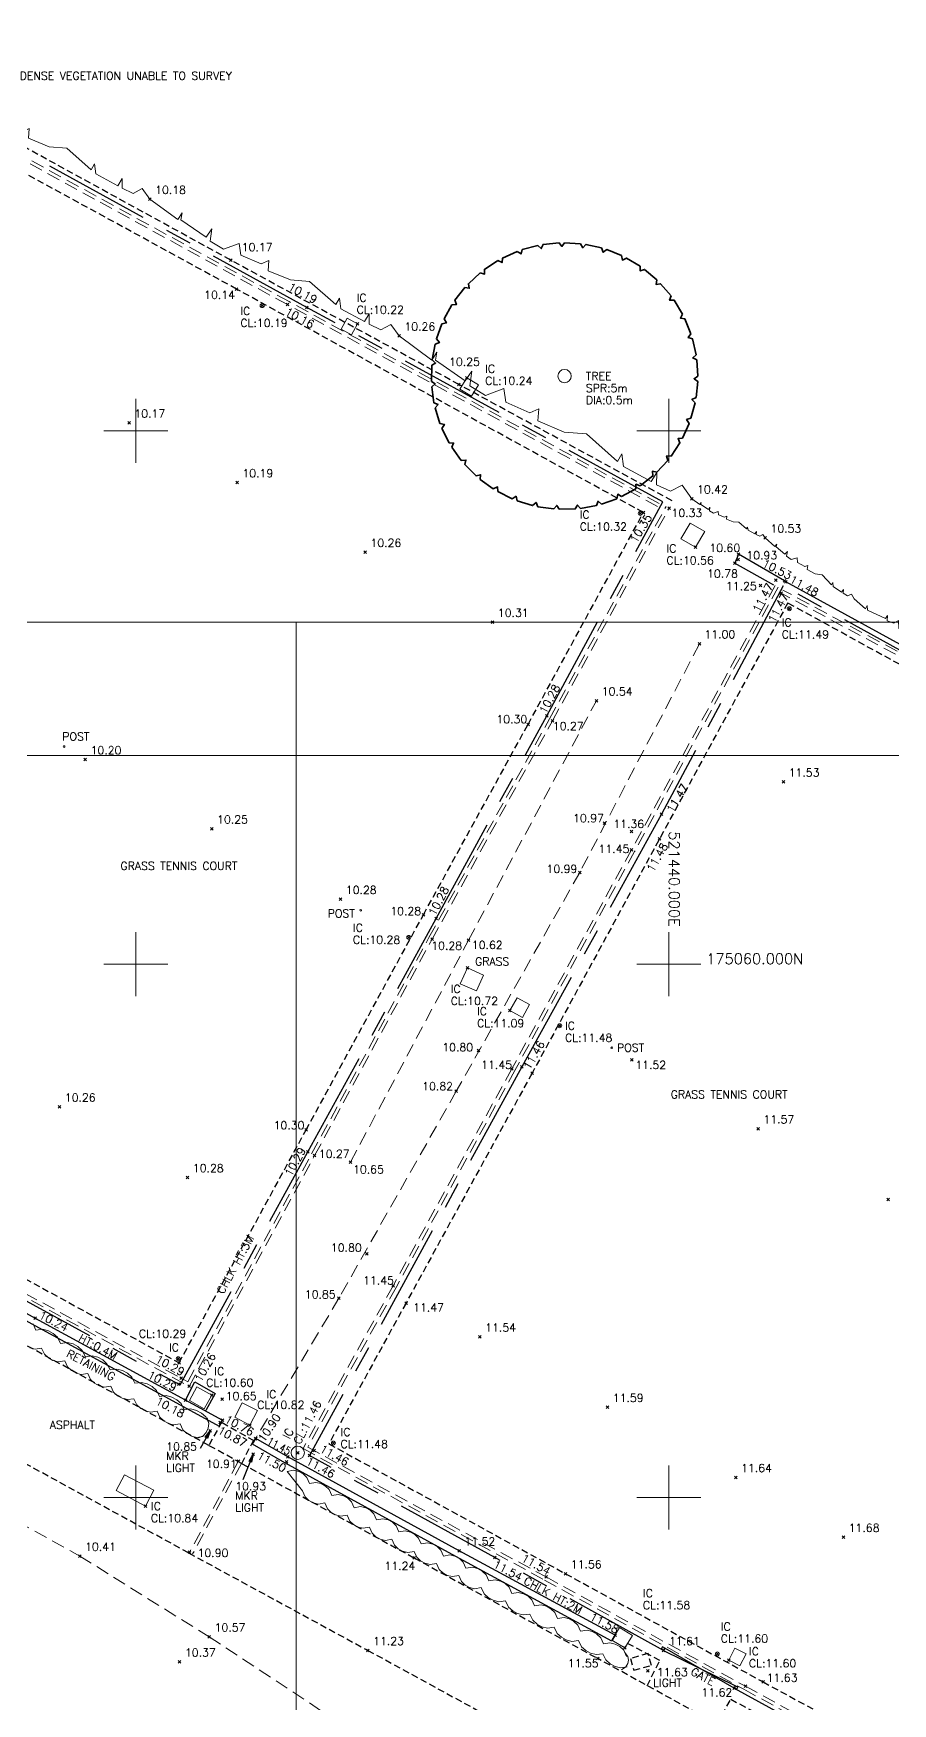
# Model space of a CAD drawing. Extents: x 521064 to 521635, y 174590 to 175241.
# Drawn here: x 521416.2 to 521448.4, y 175032.3 to 175094.9 of the extents above; entities that cross this region are included whole.
import ezdxf
from ezdxf.enums import TextEntityAlignment as Align

# ---------------------------------------------------------------- set-up
doc = ezdxf.new("R2010")
doc.units = 0
doc.header["$PDMODE"] = 3
doc.header["$PDSIZE"] = 0.05
for name, pattern in [('Centre', [7, 4, -1, 1, -1]), ('DASHED', [0.75, 0.5, -0.25]), ('HIDDEN', [0.375, 0.25, -0.125])]:
    doc.linetypes.add(name, pattern=pattern)
doc.layers.get('0').update_dxf_attribs({"linetype": 'CONTINUOUS', "lineweight": 18})
for name, color, linetype, lineweight in [('I031G_SURVEY-GRID', 7, 'CONTINUOUS', 18), ('I031T_SURVEY-GRID-TXT', 7, 'CONTINUOUS', 13), ('I901G_TITLE-SHEET', 7, 'CONTINUOUS', 18), ('I910T_TXT-GEN-S', 7, 'CONTINUOUS', 13), ('I923G_SURVEY-POINT', 7, 'CONTINUOUS', 18), ('I923T_SURVEY-LEVEL', 7, 'CONTINUOUS', 13), ('I941G_TREE', 72, 'CONTINUOUS', 18), ('I941G_TREE-VEG', 6, 'CONTINUOUS', 35), ('I941T_TREE-TXT', 82, 'CONTINUOUS', 13), ('I960G_COVER', 1, 'CONTINUOUS', 18), ('I960T_COVER-TXT', 1, 'CONTINUOUS', 13), ('I963G_SW', 200, 'DASHED', 18), ('I976G_ST-FURN', 220, 'CONTINUOUS', 18), ('I976T_ST-FURN-TXT', 220, 'CONTINUOUS', 13), ('I991G_SLOPE', 21, 'DASHED', 18), ('I995G_VEGETATION', 102, 'CONTINUOUS', 18)]:
    doc.layers.add(name, color=color, linetype=linetype, lineweight=lineweight)
for name, color, linetype in [('I280G_BLDG-FRAME', 7, 'HIDDEN'), ('I940G_SURFACE', 200, 'HIDDEN'), ('I971G_FENCE', 5, 'Centre'), ('I972G_WALL', 10, 'CONTINUOUS'), ('I973G_GATE', 20, 'CONTINUOUS')]:
    doc.layers.add(name, color=color, linetype=linetype)
doc.styles.add('MONOTXT', font='simplex.shx')
doc.styles.get("Standard").update_dxf_attribs({"font": 'simplex.shx'})
doc.dimstyles.get("Standard").update_dxf_attribs({"dimtxt": 0.18, "dimasz": 0.18, "dimexe": 0.18, "dimexo": 0.0625, "dimgap": 0.09, "dimtad": 0, "dimtih": 1, "dimtoh": 1, "dimdec": 4, "dimzin": 0, "dimdsep": 46, "dimtxsty": 'Standard', "dimcen": 0.09, "dimadec": 0, "dimazin": 0, "dimtfac": 1, "dimtdec": 4, "dimtofl": 0, "dimtmove": 0, "dimatfit": 3, "dimfxl": 1, "dimtolj": 1, "dimtzin": 0, "dimarcsym": 0})

# ---------------------------------------------------------------- blocks, each defined once
blk = doc.blocks.new('HEL Vegitation')
at = {"color": 0, "linetype": 'ByBlock'}
blk.add_polyline3d([(0, 0, 0), (0.0922, -0.0113, 0), (0.0935, 0.0101, 0), (0.0995, -0.0077, 0), (0.1821, -0.0154, 0), (0.1845, 0.0113, 0), (0.197, -0.0202, 0), (0.2387, -0.0214, 0), (0.2678, 0.0125, 0), (0.2868, -0.0125, 0), (0.3463, -0.0065, 0), (0.3601, 0.0113, 0), (0.3714, -0.0138, 0), (0.4361, -0.0065, 0), (0.4826, 0.015, 0), (0.5749, -0.0053, 0), (0.5749, 0.015, 0), (0.5927, -0.0089, 0), (0.6647, -0.0077, 0), (0.6659, 0.0166, 0), (0.6788, -0.0077, 0), (0.714, -0.0053, 0), (0.7306, 0.0202, 0), (0.7646, 0.0036, 0)], dxfattribs=at)

msp = doc.modelspace()

# ---------------------------------------------------------------- linework, layer by layer
at = {"layer": 'I031G_SURVEY-GRID'}
for p, q in [((521420, 175081.2), (521420, 175078.8)), ((521440, 175081.2), (521440, 175078.8)), ((521418.8, 175080), (521421.2, 175080)), ((521438.8, 175080), (521441.2, 175080)), ((521420, 175061.2), (521420, 175058.8)), ((521440, 175061.2), (521440, 175058.8)), ((521418.8, 175060), (521421.2, 175060)), ((521438.8, 175060), (521441.2, 175060)), ((521420, 175041.2), (521420, 175038.8)), ((521440, 175041.2), (521440, 175038.8)), ((521418.8, 175040), (521421.2, 175040)), ((521438.8, 175040), (521441.2, 175040))]:
    msp.add_line(p, q, dxfattribs=at)
at = {"layer": 'I280G_BLDG-FRAME'}
msp.add_polyline3d([(521438.681, 175033.52, 11.583), (521439.342, 175033.705, 11.596), (521439.217, 175034.149, 11.58), (521438.556, 175033.965, 11.567)], close=True, dxfattribs=at)
at = {"layer": 'I901G_TITLE-SHEET'}
for points in [[(521533.61, 175067.828), (521325.01, 175067.828), (521325.01, 175232.028), (521533.61, 175232.028)], [(521455.762, 174908.628), (521247.162, 174908.628), (521247.162, 175072.828), (521455.762, 175072.828)], [(521634.62, 174908.628), (521426.02, 174908.628), (521426.02, 175072.828), (521634.62, 175072.828)]]:
    msp.add_lwpolyline(points, close=True, dxfattribs=at)
at = {"layer": 'I923G_SURVEY-POINT'}
for p in [(521420.523, 175088.683, 10.178), (521423.558, 175086.4, 10.167), (521423.779, 175085.314, 10.145), (521424.739, 175084.693, 10.19), (521425.684, 175084.732, 10.163), (521426.417, 175084.625, 10.191), (521428.312, 175084.011, 10.216), (521429.874, 175083.558, 10.261), (521432.122, 175081.734, 10.246), (521432.411, 175081.99, 10.237), (521419.744, 175080.295, 10.167), (521423.796, 175078.06, 10.194), (521440.853, 175077.451, 10.423), (521438.92, 175076.903, 10.324), (521439.042, 175076.935, 10.348), (521440.005, 175077.104, 10.325), (521428.601, 175075.447, 10.257), (521440.998, 175075.63, 10.562), (521442.609, 175075.369, 10.598), (521443.607, 175075.983, 10.533), (521442.465, 175075.032, 10.776), (521442.598, 175075.171, 10.928), (521443.429, 175074.2, 11.254), (521444.01, 175074.395, 11.474), (521444.34, 175074.377, 10.53), (521444.383, 175074.334, 11.476), (521444.208, 175073.915, 11.472), (521444.512, 175073.327, 11.489), (521433.381, 175072.824, 10.313), (521441.146, 175072.009, 11.001), (521437.279, 175069.877, 10.543), (521435.414, 175069.317, 10.277), (521435.633, 175069.13, 10.269), (521434.713, 175068.991, 10.298), (521418.103, 175067.67, 10.203), (521444.291, 175066.831, 11.529), (521439.724, 175065.629, 11.466), (521422.849, 175065.074, 10.247), (521437.581, 175065.288, 10.97), (521438.588, 175064.968, 11.359), (521438.595, 175064.284, 11.45), (521439.644, 175064.696, 11.481), (521436.653, 175063.442, 10.987), (521427.677, 175062.432, 10.278), (521430.789, 175061.853, 10.283), (521431.267, 175061.707, 10.276), (521430.24, 175061.005, 10.282), (521431.112, 175060.934, 10.279), (521432.481, 175060.895, 10.621), (521432.436, 175059.858, 10.718), (521434.036, 175058.257, 11.086), (521435.902, 175057.691, 11.475), (521432.851, 175056.761, 10.799), (521434.102, 175056.072, 11.448), (521434.478, 175056.145, 11.462), (521438.602, 175056.406, 11.524), (521434.862, 175055.908, 11.473), (521432.022, 175055.235, 10.822), (521417.135, 175054.648, 10.257), (521426.388, 175053.786, 10.297), (521443.343, 175053.829, 11.57), (521426.447, 175052.96, 10.285), (521426.708, 175052.825, 10.275), (521428.057, 175052.578, 10.65), (521421.939, 175052.001, 10.279), (521448.226, 175051.173, 11.653), (521428.662, 175049.14, 10.803), (521429.65, 175047.934, 11.45), (521427.617, 175047.474, 10.85), (521430.136, 175047.293, 11.466), (521416.222, 175046.728, 10.245), (521432.906, 175046.022, 11.542), (521421.59, 175045.203, 10.285), (521421.622, 175045.05, 10.289), (521421.612, 175044.246, 10.294), (521421.696, 175044.478, 10.289), (521422, 175044.172, 10.264), (521421.86, 175043.649, 10.184), (521422.847, 175043.838, 10.598), (521423.241, 175043.689, 10.646), (521423.159, 175042.81, 10.875), (521423.245, 175042.898, 10.756), (521437.692, 175043.383, 11.586), (521422.792, 175042.5, 10.854), (521424.274, 175042.718, 10.816), (521424.486, 175042.206, 10.897), (521424.496, 175042.216, 10.89), (521424.405, 175041.621, 10.927), (521426.073, 175041.679, 11.462), (521426.511, 175041.576, 11.457), (521426.693, 175041.757, 11.457), (521427.41, 175042.042, 11.481), (521423.852, 175041.358, 10.913), (521425.649, 175041.342, 11.503), (521425.708, 175041.52, 11.449), (521442.504, 175040.755, 11.641), (521420.365, 175039.677, 10.843), (521446.542, 175038.512, 11.681), (521417.895, 175037.804, 10.415), (521422.017, 175037.945, 10.901), (521432.128, 175038.005, 11.524), (521430.445, 175037.732, 11.242), (521433.467, 175037.754, 11.537), (521435.389, 175037.02, 11.542), (521436.118, 175037.143, 11.557), (521422.755, 175034.775, 10.565), (521437.978, 175034.832, 11.579), (521428.702, 175034.269, 11.226), (521438.343, 175034.358, 11.582), (521439.799, 175034.265, 11.606), (521441.816, 175034.136, 11.605), (521421.642, 175033.836, 10.37), (521437.332, 175033.961, 11.551), (521439.204, 175033.502, 11.63), (521442.242, 175033.905, 11.596), (521442.448, 175032.855, 11.622), (521442.871, 175032.921, 11.617), (521443.531, 175033.085, 11.625)]:
    msp.add_point(p, dxfattribs=at)
at = {"layer": 'I940G_SURFACE'}
msp.add_line((521423.96, 175041.281, 10.916), (521422.736, 175041.952, 10.89), dxfattribs=at)
for points in [[(521440.115, 175077.377, 10.353), (521432.122, 175081.734, 10.246), (521423.558, 175086.4, 10.167), (521410.218, 175093.714, 10.016)], [(521393.002, 175060.732, 10.01), (521401.43, 175056.103, 10.09), (521409.257, 175051.805, 10.167), (521421.622, 175045.05, 10.289), (521426.388, 175053.786, 10.297), (521430.789, 175061.853, 10.283), (521434.713, 175068.991, 10.298), (521439.042, 175076.935, 10.348), (521423.779, 175085.314, 10.145), (521410.456, 175092.597, 10.025), (521405.753, 175083.963, 10.018), (521400.987, 175075.339, 10.028), (521396.751, 175067.597, 10.016), (521393.002, 175060.732, 10.01)], [(521444.457, 175073.543, 11.489), (521434.862, 175055.908, 11.473), (521430.136, 175047.293, 11.466), (521427.241, 175042.012, 11.482), (521436.118, 175037.143, 11.557), (521443.531, 175033.085, 11.625), (521451.249, 175028.892, 11.71), (521455.853, 175026.378, 11.768), (521459.926, 175033.826, 11.754), (521464.852, 175042.778, 11.75), (521473.043, 175057.852, 11.77)], [(521473.062, 175057.841, 11.741), (521465.08, 175062.217, 11.662), (521444.457, 175073.543, 11.447)], [(521422.736, 175041.952, 10.89), (521415.315, 175046.02, 10.497), (521409.358, 175049.294, 10.227), (521403.111, 175052.66, 10.092), (521395.303, 175056.934, 9.684), (521389.797, 175059.965, 9.288)], [(521421.979, 175037.922, 10.911), (521413.401, 175042.611, 10.505), (521407.527, 175045.84, 10.219), (521401.279, 175049.164, 10.097), (521393.682, 175053.32, 9.714), (521387.757, 175056.564, 9.275)], [(521423.228, 175042.846, 10.827), (521422.736, 175041.952, 10.895)], [(521423.238, 175042.811, 10.828), (521424.402, 175042.151, 10.881)], [(521423.972, 175041.274, 10.917), (521424.433, 175042.182, 10.887)], [(521423.96, 175041.281, 10.916), (521430.445, 175037.732, 11.242), (521437.332, 175033.961, 11.551)], [(521421.979, 175037.922, 10.911), (521428.702, 175034.269, 11.226), (521435.513, 175030.543, 11.534), (521442.616, 175026.642, 11.661)], [(521439.178, 175032.942, 11.601), (521439.663, 175033.89, 11.596), (521438.443, 175034.531, 11.584)], [(521460.629, 175022.52, 12.313), (521458.902, 175023.36, 12.245), (521458.365, 175022.458, 12.221), (521451.415, 175026.252, 11.917), (521446.994, 175028.658, 11.733), (521437.332, 175033.961, 11.551)], [(521441.816, 175031.511, 11.635), (521442.318, 175032.437, 11.628), (521447.639, 175029.555, 11.668)]]:
    msp.add_polyline3d(points, dxfattribs=at)
at = {"layer": 'I941G_TREE'}
msp.add_circle((521436.082, 175082.052), 0.25, dxfattribs=at)
at = {"layer": 'I941G_TREE-VEG'}
for points in [[(521434.309, 175086.727), (521433.758, 175086.479), (521433.737, 175086.309), (521433.582, 175086.382)], [(521435.082, 175086.951), (521434.498, 175086.795), (521434.45, 175086.63), (521434.309, 175086.727)], [(521435.88, 175087.048), (521435.28, 175086.987), (521435.206, 175086.833), (521435.082, 175086.951)], [(521436.684, 175087.016), (521436.082, 175087.052), (521435.984, 175086.911), (521435.88, 175087.048)], [(521437.473, 175086.855), (521436.884, 175086.987), (521436.765, 175086.864), (521436.684, 175087.016)], [(521438.225, 175086.569), (521437.665, 175086.795), (521437.528, 175086.692), (521437.473, 175086.855)], [(521433.582, 175086.382), (521433.078, 175086.049), (521433.085, 175085.878), (521432.92, 175085.925)], [(521438.922, 175086.167), (521438.405, 175086.479), (521438.253, 175086.4), (521438.225, 175086.569)], [(521439.545, 175085.658), (521439.086, 175086.049), (521438.923, 175085.995), (521438.922, 175086.167)], [(521432.92, 175085.925), (521432.476, 175085.516), (521432.51, 175085.348), (521432.339, 175085.368)], [(521440.079, 175085.056), (521439.688, 175085.516), (521439.518, 175085.489), (521439.545, 175085.658)], [(521432.339, 175085.368), (521431.967, 175084.893), (521432.027, 175084.732), (521431.856, 175084.725)], [(521440.509, 175084.376), (521440.197, 175084.893), (521440.025, 175084.893), (521440.079, 175085.056)], [(521431.856, 175084.725), (521431.565, 175084.196), (521431.65, 175084.047), (521431.482, 175084.012)], [(521440.824, 175083.636), (521440.599, 175084.196), (521440.43, 175084.224), (521440.509, 175084.376)], [(521431.482, 175084.012), (521431.279, 175083.443), (521431.387, 175083.31), (521431.227, 175083.249)], [(521441.017, 175082.854), (521440.884, 175083.443), (521440.722, 175083.498), (521440.824, 175083.636)], [(521431.227, 175083.249), (521431.118, 175082.655), (521431.246, 175082.541), (521431.098, 175082.455)], [(521431.098, 175082.455), (521431.086, 175081.851), (521431.231, 175081.759), (521431.098, 175081.65)], [(521441.082, 175082.052), (521441.045, 175082.655), (521440.894, 175082.735), (521441.017, 175082.854)], [(521441.017, 175081.25), (521441.078, 175081.851), (521440.941, 175081.954), (521441.082, 175082.052)], [(521431.098, 175081.65), (521431.183, 175081.052), (521431.341, 175080.984), (521431.227, 175080.856)], [(521440.824, 175080.469), (521440.981, 175081.052), (521440.862, 175081.176), (521441.017, 175081.25)], [(521431.227, 175080.856), (521431.407, 175080.279), (521431.573, 175080.238), (521431.482, 175080.092)], [(521440.509, 175079.729), (521440.757, 175080.279), (521440.66, 175080.421), (521440.824, 175080.469)], [(521431.482, 175080.092), (521431.752, 175079.552), (521431.923, 175079.538), (521431.856, 175079.38)], [(521431.856, 175079.38), (521432.209, 175078.89), (521432.38, 175078.903), (521432.339, 175078.737)], [(521440.079, 175079.048), (521440.412, 175079.552), (521440.339, 175079.707), (521440.509, 175079.729)], [(521432.339, 175078.737), (521432.766, 175078.31), (521432.933, 175078.35), (521432.92, 175078.179)], [(521439.545, 175078.446), (521439.955, 175078.89), (521439.908, 175079.055), (521440.079, 175079.048)], [(521432.92, 175078.179), (521433.409, 175077.826), (521433.568, 175077.893), (521433.582, 175077.722)], [(521438.225, 175077.535), (521438.754, 175077.826), (521438.761, 175077.998), (521438.922, 175077.937)], [(521438.922, 175077.937), (521439.397, 175078.31), (521439.377, 175078.48), (521439.545, 175078.446)], [(521433.582, 175077.722), (521434.122, 175077.452), (521434.267, 175077.544), (521434.309, 175077.377)], [(521434.309, 175077.377), (521434.885, 175077.197), (521435.014, 175077.311), (521435.082, 175077.153)], [(521436.684, 175077.089), (521437.278, 175077.197), (521437.34, 175077.358), (521437.473, 175077.25)], [(521437.473, 175077.25), (521438.042, 175077.452), (521438.076, 175077.62), (521438.225, 175077.535)], [(521435.082, 175077.153), (521435.679, 175077.068), (521435.788, 175077.201), (521435.88, 175077.056)], [(521435.88, 175077.056), (521436.484, 175077.068), (521436.57, 175077.217), (521436.684, 175077.089)]]:
    msp.add_lwpolyline(points, dxfattribs=at)
at = {"layer": 'I960G_COVER'}
for points in [[(521428.312, 175084.011, 10.216), (521427.924, 175084.224, 10.209), (521427.699, 175083.811, 10.209), (521428.086, 175083.599, 10.216)], [(521432.411, 175081.99, 10.237), (521432.855, 175081.719, 10.25), (521432.597, 175081.294, 10.246), (521432.152, 175081.564, 10.233)], [(521440.998, 175075.63, 10.562), (521440.447, 175075.949, 10.552), (521440.79, 175076.539, 10.533), (521441.34, 175076.22, 10.543)], [(521432.436, 175059.858, 10.718), (521432.173, 175059.266, 10.726), (521432.776, 175058.998, 10.744), (521433.039, 175059.59, 10.736)], [(521434.036, 175058.257, 11.086), (521434.3, 175058.743, 11.082), (521434.774, 175058.484, 11.078), (521434.51, 175057.999, 11.083)], [(521422.847, 175043.838, 10.598), (521422.291, 175044.147, 10.599), (521422.007, 175043.638, 10.613), (521422.563, 175043.328, 10.612)], [(521424.274, 175042.718, 10.816), (521424.558, 175043.257, 10.809), (521423.993, 175043.555, 10.784), (521423.709, 175043.016, 10.791)], [(521420.365, 175039.677, 10.843), (521419.265, 175040.259, 10.794), (521419.578, 175040.851, 10.789), (521420.678, 175040.269, 10.839)], [(521438.343, 175034.358, 11.582), (521437.859, 175034.649, 11.574), (521438.142, 175035.119, 11.58), (521438.626, 175034.828, 11.588)], [(521442.242, 175033.905, 11.596), (521442.663, 175033.689, 11.593), (521442.89, 175034.132, 11.593), (521442.47, 175034.348, 11.596)]]:
    msp.add_polyline3d(points, close=True, dxfattribs=at)
for centre, radius in [((521424.739, 175084.693, 10.19), 0.075), ((521438.92, 175076.903, 10.324), 0.075), ((521444.512, 175073.327, 11.489), 0.075), ((521430.24, 175061.005, 10.282), 0.075), ((521435.902, 175057.691, 11.475), 0.075), ((521421.59, 175045.203, 10.285), 0.075), ((521426.073, 175041.679, 11.462), 0.25), ((521427.41, 175042.042, 11.481), 0.075), ((521441.816, 175034.136, 11.605), 0.075)]:
    msp.add_circle(centre, radius, dxfattribs=at)
at = {"layer": 'I963G_SW'}
for points in [[(521439.63, 175077.277, 10.325), (521425.746, 175084.846, 10.163), (521410.058, 175093.423, 10.005)], [(521439.568, 175077.163, 10.325), (521425.684, 175084.732, 10.163), (521410.11, 175093.246, 10.007)], [(521421.945, 175044.343, 10.264), (521426.594, 175052.887, 10.275), (521430.997, 175060.996, 10.279), (521435.519, 175069.193, 10.269), (521439.891, 175077.166, 10.325)], [(521421.997, 175044.166, 10.264), (521426.708, 175052.825, 10.275), (521431.112, 175060.934, 10.279), (521435.633, 175069.13, 10.269), (521440.005, 175077.104, 10.325)], [(521443.984, 175074.2, 11.465), (521438.595, 175064.284, 11.45), (521434.102, 175056.072, 11.448), (521429.65, 175047.934, 11.45), (521426.271, 175041.838, 11.444)], [(521444.098, 175074.138, 11.465), (521438.709, 175064.222, 11.45), (521434.216, 175056.01, 11.448), (521429.764, 175047.872, 11.45), (521426.448, 175041.89, 11.444)], [(521473.513, 175057.887, 11.747), (521464.459, 175062.828, 11.656), (521457.094, 175067.015, 11.576), (521444.208, 175073.915, 11.472)], [(521473.576, 175058.002, 11.747), (521464.522, 175062.942, 11.656), (521457.156, 175067.129, 11.576), (521444.27, 175074.029, 11.472)], [(521407.523, 175052.044, 10.146), (521421.997, 175044.166, 10.292)], [(521407.937, 175051.951, 10.145), (521421.945, 175044.343, 10.291)], [(521426.271, 175041.838, 11.453), (521435.327, 175036.906, 11.542), (521442.808, 175032.807, 11.617), (521450.494, 175028.617, 11.696), (521456.049, 175025.585, 11.764), (521465.204, 175042.285, 11.74)], [(521426.448, 175041.89, 11.454), (521435.389, 175037.02, 11.542), (521442.871, 175032.921, 11.617), (521450.556, 175028.732, 11.696), (521455.998, 175025.761, 11.764), (521465.09, 175042.347, 11.74)], [(521423.844, 175041.344, 10.913), (521422.017, 175037.945, 10.901)], [(521423.958, 175041.281, 10.913), (521422.131, 175037.883, 10.901)]]:
    msp.add_polyline3d(points, dxfattribs=at)
at = {"layer": 'I971G_FENCE'}
for points in [[(521421.66, 175044.219, 10.298), (521426.447, 175052.96, 10.285), (521431.267, 175061.707, 10.276), (521435.414, 175069.317, 10.277), (521439.773, 175077.34, 10.348), (521426.417, 175084.625, 10.191), (521410.356, 175093.439, 10.032)], [(521473.689, 175058.076, 11.749), (521456.229, 175067.59, 11.57), (521444.286, 175074.186, 11.476), (521439.724, 175065.629, 11.466), (521434.478, 175056.145, 11.462), (521426.511, 175041.571, 11.455)], [(521408.276, 175051.558, 10.18), (521414.748, 175047.989, 10.222), (521421.66, 175044.219, 10.294)], [(521439.799, 175034.265, 11.606), (521433.467, 175037.754, 11.537), (521426.511, 175041.576, 11.457)], [(521442.448, 175032.855, 11.622), (521448.585, 175029.483, 11.687), (521455.891, 175025.487, 11.766)]]:
    msp.add_polyline3d(points, dxfattribs=at)
at = {"layer": 'I972G_WALL'}
for points in [[(521444.34, 175074.377, 10.53), (521442.609, 175075.369, 10.598), (521442.465, 175075.032, 10.776), (521443.924, 175074.229, 11.293)], [(521474.013, 175058.127, 11.744), (521460.897, 175065.289, 11.614), (521444.383, 175074.334, 11.476)], [(521409.938, 175050.206, 10.186), (521409.817, 175049.987, 10.186), (521416.101, 175046.509, 10.245), (521423.125, 175042.679, 10.756), (521423.245, 175042.898, 10.756)], [(521409.938, 175050.206, 10.186), (521416.222, 175046.728, 10.245), (521423.245, 175042.898, 10.756)], [(521421.86, 175043.649, 10.184), (521422.212, 175044.34, 10.286), (521422.974, 175043.901, 10.595), (521422.626, 175043.258, 10.54)], [(521437.978, 175034.832, 11.579), (521437.859, 175034.612, 11.579), (521432.009, 175037.786, 11.524), (521425.585, 175041.302, 11.449), (521424.371, 175041.999, 10.89), (521424.496, 175042.216, 10.89)], [(521437.978, 175034.832, 11.579), (521432.128, 175038.005, 11.524), (521425.708, 175041.52, 11.449), (521424.496, 175042.216, 10.89)]]:
    msp.add_polyline3d(points, dxfattribs=at)
at = {"layer": 'I973G_GATE', "elevation": 11.622}
msp.add_lwpolyline([(521439.798, 175034.265), (521439.845, 175034.353), (521439.757, 175034.4), (521439.71, 175034.312), (521439.798, 175034.265), (521442.495, 175032.943), (521442.583, 175032.896), (521442.536, 175032.808), (521442.448, 175032.855), (521442.495, 175032.943), (521442.448, 175032.855), (521439.845, 175034.353)], dxfattribs=at)
at = {"layer": 'I976G_ST-FURN'}
for centre in [(521417.309, 175068.159, 10.187), (521428.439, 175062.018, 10.283), (521437.852, 175056.868, 11.523)]:
    msp.add_circle(centre, 0.03, dxfattribs=at)
at = {"layer": 'I991G_SLOPE'}
for points in [[(521441.146, 175072.009, 11.001), (521436.653, 175063.442, 10.987), (521432.022, 175055.235, 10.822), (521427.617, 175047.474, 10.85), (521424.486, 175042.206, 10.897)], [(521428.057, 175052.578, 10.65), (521432.481, 175060.895, 10.621), (521437.279, 175069.877, 10.543)], [(521413.583, 175040.189, 10.252), (521417.895, 175037.804, 10.415), (521422.755, 175034.775, 10.565), (521427.511, 175031.633, 10.665), (521431.461, 175028.928, 10.809), (521433.864, 175027.162, 10.851), (521437.083, 175025.258, 11.096), (521438.893, 175023.096, 11.277), (521439.127, 175017.859, 11.312)]]:
    msp.add_polyline3d(points, dxfattribs=at)
at = {"layer": 'I995G_VEGETATION', "elevation": 11.917}
msp.add_lwpolyline([(521449.776, 175072.307), (521449.54, 175072.227), (521449.157, 175072.346), (521449.192, 175072.594), (521449.053, 175072.45), (521448.628, 175072.581), (521448.608, 175072.88), (521448.431, 175072.787), (521448.191, 175072.879), (521448.203, 175073.079), (521448.117, 175072.956), (521447.451, 175073.274), (521447.439, 175073.453), (521447.373, 175073.319), (521446.944, 175073.697)], dxfattribs=at)
at = {"layer": 'I995G_VEGETATION', "linetype": 'Continuous'}
for points in [[(521416.252, 175046.279, 10.492), (521416.145, 175046.508, 10.492)], [(521422.739, 175042.789, 10.814), (521422.624, 175043.021, 10.814), (521422.463, 175043.165, 10.814), (521422.277, 175043.265, 10.814), (521422.068, 175043.32, 10.814), (521421.812, 175043.288, 10.814), (521421.698, 175043.52, 10.769), (521421.536, 175043.663, 10.769), (521421.351, 175043.763, 10.769), (521421.142, 175043.819, 10.769), (521420.886, 175043.786, 10.769), (521420.771, 175044.018, 10.723), (521420.61, 175044.162, 10.723), (521420.424, 175044.261, 10.723), (521420.215, 175044.317, 10.723), (521419.959, 175044.285, 10.723), (521419.845, 175044.516, 10.678), (521419.683, 175044.66, 10.678), (521419.498, 175044.76, 10.678), (521419.289, 175044.815, 10.678), (521419.033, 175044.783, 10.678), (521418.918, 175045.015, 10.632), (521418.757, 175045.159, 10.632), (521418.571, 175045.258, 10.632), (521418.362, 175045.314, 10.632), (521418.106, 175045.281, 10.632), (521417.992, 175045.513, 10.587), (521417.83, 175045.657, 10.587), (521417.645, 175045.757, 10.587), (521417.436, 175045.812, 10.587), (521417.18, 175045.78, 10.587), (521417.065, 175046.012, 10.541), (521416.904, 175046.155, 10.541), (521416.718, 175046.255, 10.541), (521416.509, 175046.311, 10.541), (521416.253, 175046.278, 10.541)], [(521416.025, 175045.61, 10.509), (521416.222, 175045.559, 10.509), (521416.467, 175045.597, 10.509), (521416.568, 175045.37, 10.557), (521416.718, 175045.232, 10.557), (521416.891, 175045.137, 10.557), (521417.088, 175045.087, 10.557), (521417.333, 175045.124, 10.557), (521417.434, 175044.898, 10.604), (521417.584, 175044.759, 10.604), (521417.757, 175044.665, 10.604), (521417.954, 175044.614, 10.604), (521418.199, 175044.651, 10.604), (521418.3, 175044.425, 10.652), (521418.45, 175044.287, 10.652), (521418.623, 175044.192, 10.652), (521418.82, 175044.141, 10.652), (521419.065, 175044.179, 10.652), (521419.166, 175043.952, 10.7), (521419.316, 175043.814, 10.7), (521419.489, 175043.719, 10.7), (521419.686, 175043.669, 10.7), (521419.931, 175043.706, 10.7), (521420.032, 175043.48, 10.748), (521420.182, 175043.341, 10.748), (521420.355, 175043.247, 10.748), (521420.552, 175043.196, 10.748), (521420.797, 175043.233, 10.748), (521420.898, 175043.007, 10.796), (521421.048, 175042.869, 10.796), (521421.221, 175042.774, 10.796), (521421.418, 175042.723, 10.796), (521421.663, 175042.76, 10.796), (521421.764, 175042.534, 10.844), (521421.914, 175042.396, 10.844), (521422.087, 175042.301, 10.844), (521422.284, 175042.251, 10.844), (521422.529, 175042.288, 10.844)], [(521422.321, 175042.219, 10.853), (521422.528, 175042.309, 10.853), (521422.644, 175042.441, 10.853), (521422.714, 175042.594, 10.853), (521422.739, 175042.769, 10.853), (521422.673, 175042.984, 10.853)], [(521432.381, 175037.351, 11.309), (521432.285, 175037.574, 11.309), (521432.141, 175037.708, 11.309), (521431.973, 175037.799, 11.309), (521431.782, 175037.846, 11.309), (521431.543, 175037.805, 11.309), (521431.447, 175038.027, 11.261), (521431.303, 175038.162, 11.261), (521431.136, 175038.253, 11.261), (521430.944, 175038.299, 11.261), (521430.705, 175038.258, 11.261), (521430.609, 175038.481, 11.213), (521430.465, 175038.615, 11.213), (521430.298, 175038.706, 11.213), (521430.106, 175038.753, 11.213), (521429.868, 175038.711, 11.213), (521429.771, 175038.934, 11.165), (521429.628, 175039.069, 11.165), (521429.46, 175039.159, 11.165), (521429.269, 175039.206, 11.165), (521429.03, 175039.165, 11.165), (521428.934, 175039.388, 11.118), (521428.79, 175039.522, 11.118), (521428.622, 175039.613, 11.118), (521428.431, 175039.66, 11.118), (521428.192, 175039.618, 11.118), (521428.096, 175039.841, 11.07), (521427.952, 175039.976, 11.07), (521427.785, 175040.066, 11.07), (521427.593, 175040.113, 11.07), (521427.354, 175040.072, 11.07), (521427.258, 175040.294, 11.022), (521427.114, 175040.429, 11.022), (521426.947, 175040.52, 11.022), (521426.755, 175040.567, 11.022), (521426.516, 175040.525, 11.022), (521426.42, 175040.748, 10.975), (521426.277, 175040.883, 10.975), (521426.109, 175040.973, 10.975), (521425.918, 175041.02, 10.975), (521425.679, 175040.979, 10.975)], [(521425.679, 175040.979, 10.975), (521426.251, 175040.247, 11.029)], [(521432.953, 175036.62, 11.363), (521432.714, 175036.578, 11.363), (521432.523, 175036.625, 11.363), (521432.355, 175036.716, 11.363), (521432.211, 175036.851, 11.363), (521432.115, 175037.073, 11.363), (521431.876, 175037.032, 11.315), (521431.685, 175037.079, 11.315), (521431.517, 175037.169, 11.315), (521431.374, 175037.304, 11.315), (521431.277, 175037.527, 11.315), (521431.038, 175037.485, 11.267), (521430.847, 175037.532, 11.267), (521430.68, 175037.623, 11.267), (521430.536, 175037.757, 11.267), (521430.44, 175037.98, 11.267), (521430.201, 175037.939, 11.22), (521430.009, 175037.986, 11.22), (521429.842, 175038.076, 11.22), (521429.698, 175038.211, 11.22), (521429.602, 175038.434, 11.22), (521429.363, 175038.392, 11.172), (521429.172, 175038.439, 11.172), (521429.004, 175038.53, 11.172), (521428.86, 175038.664, 11.172), (521428.764, 175038.887, 11.172), (521428.525, 175038.846, 11.124), (521428.334, 175038.892, 11.124), (521428.166, 175038.983, 11.124), (521428.022, 175039.118, 11.124), (521427.926, 175039.34, 11.124), (521427.687, 175039.299, 11.077), (521427.496, 175039.346, 11.077), (521427.328, 175039.437, 11.077), (521427.185, 175039.571, 11.077), (521427.089, 175039.794, 11.077), (521426.85, 175039.753, 11.029), (521426.658, 175039.799, 11.029), (521426.491, 175039.89, 11.029), (521426.347, 175040.025, 11.029), (521426.251, 175040.247, 11.029)], [(521438.403, 175034.044, 11.524), (521438.303, 175034.27, 11.524), (521438.155, 175034.408, 11.524), (521437.983, 175034.503, 11.524), (521437.787, 175034.553, 11.524), (521437.543, 175034.516, 11.524), (521437.443, 175034.742, 11.495), (521437.295, 175034.881, 11.495), (521437.123, 175034.975, 11.495), (521436.927, 175035.026, 11.495), (521436.682, 175034.989, 11.495), (521436.582, 175035.215, 11.465), (521436.434, 175035.353, 11.465), (521436.262, 175035.448, 11.465), (521436.066, 175035.498, 11.465), (521435.822, 175035.461, 11.465), (521435.722, 175035.687, 11.436), (521435.574, 175035.826, 11.436), (521435.402, 175035.92, 11.436), (521435.206, 175035.971, 11.436), (521434.961, 175035.934, 11.436), (521434.861, 175036.16, 11.406), (521434.713, 175036.298, 11.406), (521434.541, 175036.393, 11.406), (521434.345, 175036.443, 11.406), (521434.101, 175036.406, 11.406), (521434.001, 175036.632, 11.377), (521433.853, 175036.771, 11.377), (521433.681, 175036.865, 11.377), (521433.485, 175036.916, 11.377), (521433.24, 175036.879, 11.377), (521433.141, 175037.105, 11.347), (521432.993, 175037.243, 11.347), (521432.82, 175037.338, 11.347), (521432.624, 175037.388, 11.347), (521432.38, 175037.352, 11.347)], [(521432.953, 175036.62, 11.363), (521433.064, 175036.389, 11.363), (521433.223, 175036.246, 11.363), (521433.406, 175036.146, 11.363), (521433.613, 175036.091, 11.363), (521433.867, 175036.124, 11.363), (521433.978, 175035.893, 11.394), (521434.137, 175035.75, 11.394), (521434.32, 175035.651, 11.394), (521434.527, 175035.595, 11.394), (521434.781, 175035.628, 11.394), (521434.892, 175035.397, 11.426), (521435.051, 175035.254, 11.426), (521435.234, 175035.155, 11.426), (521435.441, 175035.1, 11.426), (521435.695, 175035.132, 11.426), (521435.806, 175034.901, 11.457), (521435.965, 175034.758, 11.457), (521436.148, 175034.659, 11.457), (521436.355, 175034.604, 11.457), (521436.609, 175034.637, 11.457), (521436.72, 175034.406, 11.488), (521436.879, 175034.262, 11.488), (521437.062, 175034.163, 11.488), (521437.269, 175034.108, 11.488), (521437.523, 175034.141, 11.488), (521437.634, 175033.91, 11.52), (521437.793, 175033.767, 11.52), (521437.976, 175033.668, 11.52), (521438.183, 175033.612, 11.52), (521438.437, 175033.645, 11.52)], [(521438.217, 175033.538, 11.537), (521438.387, 175033.646, 11.537), (521438.459, 175033.77, 11.537), (521438.481, 175033.902, 11.537), (521438.453, 175034.043, 11.537), (521438.327, 175034.2, 11.537)]]:
    msp.add_polyline3d(points, dxfattribs=at)

# ---------------------------------------------------------------- block references
for p, xscale, yscale, zscale, rotation in [((521411.859, 175093.482, 9.96), 12.95234649878247, 12.95234649878247, 12.95234649878247, 330.7458336404446), ((521420.523, 175088.683, 10.178), 13.94584775216271, 13.94584775216271, 13.94584775216271, 331.0029943736407), ((521429.874, 175083.558, 10.261), 16.43088965232732, 16.43088965232732, 16.43088965232732, 330.6392793299177), ((521440.853, 175077.451, 10.423), 4.081944076023167, 4.081944076023167, 4.081944076023167, 331.6745829246447), ((521443.607, 175075.983, 10.533), 5.289551814471147, 5.289551814471147, 5.289551814471147, 325.3045138781741)]:
    msp.add_blockref('HEL Vegitation', p, dxfattribs=dict(at, xscale=xscale, yscale=yscale, zscale=zscale, rotation=rotation))

# ---------------------------------------------------------------- texts
at = {"layer": 'I031T_SURVEY-GRID-TXT', "style": 'MONOTXT'}
msp.add_text('521440.000E', height=0.4, rotation=270, dxfattribs=at).set_placement((521440, 175061.4), align=Align.RIGHT)
msp.add_text('175060.000N', height=0.4, dxfattribs=at).set_placement((521441.4, 175060))
at = {"layer": 'I910T_TXT-GEN-S', "style": 'MONOTXT'}
for s, p in [('DENSE VEGETATION UNABLE TO SURVEY', (521415.643, 175093.162)), ('GRASS TENNIS COURT', (521419.424, 175063.534)), ('GRASS', (521432.725, 175059.949)), ('GRASS TENNIS COURT', (521440.065, 175054.965)), ('ASPHALT', (521416.77, 175042.573)), ('MKR', (521421.138, 175041.409)), ('LIGHT', (521421.138, 175040.959)), ('MKR', (521423.729, 175039.922)), ('LIGHT', (521423.729, 175039.472)), ('LIGHT', (521439.404, 175032.902))]:
    msp.add_text(s, height=0.3, dxfattribs=at).set_placement(p)
for s, rotation, p in [('CHLK HT:3M', 61.2891, (521423.285, 175047.604)), ('HT:0.4M', 331.69917, (521417.819, 175045.89)), ('RETAINING', 331.69917, (521417.365, 175045.302)), ('CHLK HT:2M', 331.14853, (521434.518, 175036.783))]:
    msp.add_text(s, height=0.3, rotation=rotation, dxfattribs=at).set_placement(p)
msp.add_text('GATE', height=0.3, rotation=331.98, dxfattribs=at).set_placement((521441.277, 175033.284), align=Align.MIDDLE)
at = {"layer": 'I923T_SURVEY-LEVEL', "style": 'MONOTXT'}
for s, p in [('10.18', (521420.723, 175088.883, 10.178)), ('10.17', (521423.974, 175086.735, 10.167)), ('10.14', (521422.565, 175084.949, 10.145)), ('CL:10.19', (521423.921, 175083.892, 10.19)), ('CL:10.22', (521428.283, 175084.39, 10.216)), ('10.26', (521430.074, 175083.758, 10.261)), ('10.25', (521431.75, 175082.435, 10.246)), ('CL:10.24', (521433.105, 175081.726, 10.237)), ('10.17', (521419.944, 175080.495, 10.167)), ('10.19', (521423.996, 175078.26, 10.194)), ('10.42', (521441.053, 175077.651, 10.423)), ('10.33', (521440.093, 175076.769, 10.325)), ('CL:10.32', (521436.651, 175076.255, 10.324)), ('10.53', (521443.807, 175076.183, 10.533)), ('10.26', (521428.801, 175075.647, 10.257)), ('10.60', (521441.515, 175075.458, 10.598)), ('10.93', (521442.902, 175075.181, 10.928)), ('CL:10.56', (521439.907, 175074.99, 10.562)), ('10.78', (521441.429, 175074.494, 10.776)), ('11.25', (521442.136, 175074.025, 11.254)), ('10.31', (521433.581, 175073.024, 10.313)), ('11.00', (521441.329, 175072.216, 11)), ('CL:11.49', (521444.231, 175072.215, 11.489)), ('10.54', (521437.479, 175070.077, 10.543)), ('10.30', (521433.526, 175069.034, 10.298)), ('10.27', (521435.642, 175068.777, 10.269)), ('10.20', (521418.303, 175067.87, 10.203)), ('11.53', (521444.491, 175067.031, 11.529)), ('10.25', (521423.049, 175065.274, 10.247)), ('10.97', (521436.403, 175065.324, 10.97)), ('11.36', (521437.911, 175065.106, 11.359)), ('11.45', (521437.358, 175064.171, 11.45)), ('10.99', (521435.405, 175063.423, 10.987)), ('10.28', (521427.877, 175062.632, 10.278)), ('10.28', (521429.546, 175061.84, 10.283)), ('CL:10.28', (521428.144, 175060.764, 10.282)), ('10.28', (521431.082, 175060.541, 10.279)), ('10.62', (521432.604, 175060.569, 10.621)), ('CL:10.72', (521431.814, 175058.469, 10.718)), ('CL:11.09', (521432.799, 175057.635, 11.086)), ('CL:11.48', (521436.102, 175057.091, 11.475)), ('10.80', (521431.495, 175056.731, 10.799)), ('11.45', (521432.956, 175056.077, 11.448)), ('11.52', (521438.736, 175056.069, 11.524)), ('10.82', (521430.742, 175055.271, 10.822)), ('10.26', (521417.335, 175054.848, 10.257)), ('11.57', (521443.543, 175054.029, 11.57)), ('10.30', (521425.168, 175053.807, 10.297)), ('10.27', (521426.864, 175052.735, 10.275)), ('10.28', (521422.139, 175052.201, 10.279)), ('10.65', (521428.148, 175052.153, 10.65)), ('10.80', (521427.317, 175049.219, 10.803)), ('11.45', (521428.525, 175047.989, 11.45)), ('10.85', (521426.338, 175047.466, 10.85)), ('11.47', (521430.402, 175046.978, 11.466)), ('CL:10.29', (521420.116, 175045.992, 10.285)), ('11.54', (521433.106, 175046.222, 11.542)), ('CL:10.60', (521422.639, 175044.155, 10.598)), ('10.65', (521423.372, 175043.654, 10.646)), ('CL:10.82', (521424.552, 175043.323, 10.816)), ('11.59', (521437.892, 175043.583, 11.586)), ('10.85', (521421.138, 175041.759, 10.854)), ('CL:11.48', (521427.68, 175041.856, 11.481)), ('10.91', (521422.63, 175041.11, 10.913)), ('11.64', (521442.704, 175040.955, 11.641)), ('10.93', (521423.729, 175040.272, -0.242)), ('CL:10.84', (521420.565, 175039.077, 10.843)), ('11.52', (521432.328, 175038.205, 11.524)), ('11.68', (521446.742, 175038.712, 11.681)), ('10.41', (521418.095, 175038.004, 10.415)), ('10.90', (521422.316, 175037.771, 10.901)), ('11.24', (521429.327, 175037.283, 11.242)), ('11.56', (521436.318, 175037.343, 11.557)), ('CL:11.58', (521439.023, 175035.812, 11.582)), ('10.57', (521422.955, 175034.975, 10.565)), ('11.23', (521428.902, 175034.469, 11.226)), ('11.61', (521439.999, 175034.465, 11.606)), ('CL:11.60', (521441.945, 175034.559, 11.605)), ('10.37', (521421.842, 175034.036, 10.37)), ('11.55', (521436.203, 175033.633, 11.551)), ('11.63', (521439.548, 175033.301, 11.63)), ('CL:11.60', (521443, 175033.633, 11.596)), ('11.62', (521441.219, 175032.54, 11.622)), ('11.63', (521443.665, 175033.091, 11.625))]:
    msp.add_text(s, height=0.3, dxfattribs=at).set_placement(p)
for s, rotation, p in [('10.19', 331.66087, (521425.679, 175085.303, 10.191)), ('10.16', 331.61665, (521425.567, 175084.377, 10.163)), ('10.35', 58.67131, (521438.779, 175075.765, 10.348)), ('10.53', 333.43495, (521443.473, 175074.926, 10.53)), ('11.47', 62.4027, (521443.388, 175073.158, 11.465)), ('11.48', 330.75117, (521444.495, 175074.337, 11.476)), ('11.47', 62.4027, (521443.966, 175072.774, 11.472)), ('10.28', 61.47688, (521435.38, 175069.362, 10.277)), ('11.47', 59.1458, (521440.144, 175065.648, 11.466)), ('11.48', 60.51794, (521439.408, 175063.426, 11.481)), ('10.28', 62.44719, (521431.226, 175061.784, 10.276)), ('11.46', 59.96672, (521434.778, 175056.01, 11.462)), ('10.29', 60.89527, (521425.832, 175052.01, 10.285)), ('10.24', 332.3684, (521416.336, 175046.744, 10.245)), ('10.26', 60.42093, (521422.445, 175044.306, 10.264)), ('10.29', 331.69924, (521420.704, 175045.093, 10.289)), ('10.29', 331.69924, (521420.412, 175044.508, 10.294)), ('10.18', 331.69924, (521420.707, 175043.522, 10.184)), ('CL:11.46', 62.55107, (521426.159, 175041.958, 0.004)), ('10.76', 331.69924, (521423.307, 175042.839, 10.756)), ('10.90', 56.5115, (521424.816, 175042.049, 10.897)), ('10.87', 331.69924, (521423.041, 175042.425, 10.875)), ('11.50', 331.8518, (521424.517, 175041.478, 11.503)), ('11.46', 330.39017, (521426.872, 175041.736, 11.457)), ('11.46', 330.83876, (521426.35, 175041.271, 11.457)), ('11.54', 331.88213, (521433.377, 175037.4, 11.537)), ('11.54', 331.11342, (521434.437, 175037.632, 11.542)), ('11.58', 331.78264, (521436.999, 175035.435, 11.579))]:
    msp.add_text(s, height=0.3, rotation=rotation, dxfattribs=at).set_placement(p)
at = {"layer": 'I923T_SURVEY-LEVEL', "style": 'MONOTXT', "width": 0.8}
msp.add_text('11.45', height=0.3, rotation=331.8518, dxfattribs=at).set_placement((521424.895, 175042.012, 11.449))
at = {"layer": 'I941T_TREE-TXT', "style": 'MONOTXT'}
for s, p in [('TREE', (521436.882, 175081.902)), ('SPR:5m', (521436.882, 175081.452)), ('DIA:0.5m', (521436.882, 175081.002))]:
    msp.add_text(s, height=0.3, dxfattribs=at).set_placement(p)
at = {"layer": 'I960T_COVER-TXT', "style": 'MONOTXT'}
for p in [(521428.283, 175084.84), (521423.921, 175084.342), (521433.105, 175082.176), (521436.651, 175076.705), (521439.907, 175075.44), (521444.231, 175072.665), (521428.144, 175061.214), (521431.814, 175058.919), (521432.799, 175058.085), (521436.102, 175057.541), (521421.243, 175045.476), (521422.941, 175044.585), (521424.899, 175043.721), (521427.68, 175042.306), (521420.565, 175039.527), (521439.023, 175036.262), (521441.945, 175035.009), (521443, 175034.083)]:
    msp.add_text('IC', height=0.3, dxfattribs=at).set_placement(p)
msp.add_text('IC', height=0.3, rotation=62.55107, dxfattribs=at).set_placement((521425.76, 175042.165))
at = {"layer": 'I976T_ST-FURN-TXT', "style": 'MONOTXT'}
for p in [(521417.241, 175068.387), (521427.197, 175061.751), (521438.052, 175056.718)]:
    msp.add_text('POST', height=0.3, dxfattribs=at).set_placement(p)

# ---------------------------------------------------------------- leaders
at = {"layer": 'I923T_SURVEY-LEVEL'}
for points in [[(521422.792, 175042.5, 10.854), (521422.414, 175041.832, 10.854)], [(521424.405, 175041.621, 10.927), (521424.012, 175040.66, 10.927)]]:
    msp.add_leader(points, dimstyle='Standard', override={"dimscale": 0.1, "dimtxt": 3, "dimasz": 3, "dimexe": 2.5, "dimexo": 2.5, "dimtad": 1, "dimtih": 0, "dimtoh": 0, "dimdec": 3, "dimcen": -3, "dimdle": 1.25, "dimaunit": 1, "dimadec": 3, "dimtdec": 3, "dimldrblk": 'ClosedBlank'}, dxfattribs=at)

doc.saveas('drawing.dxf')
